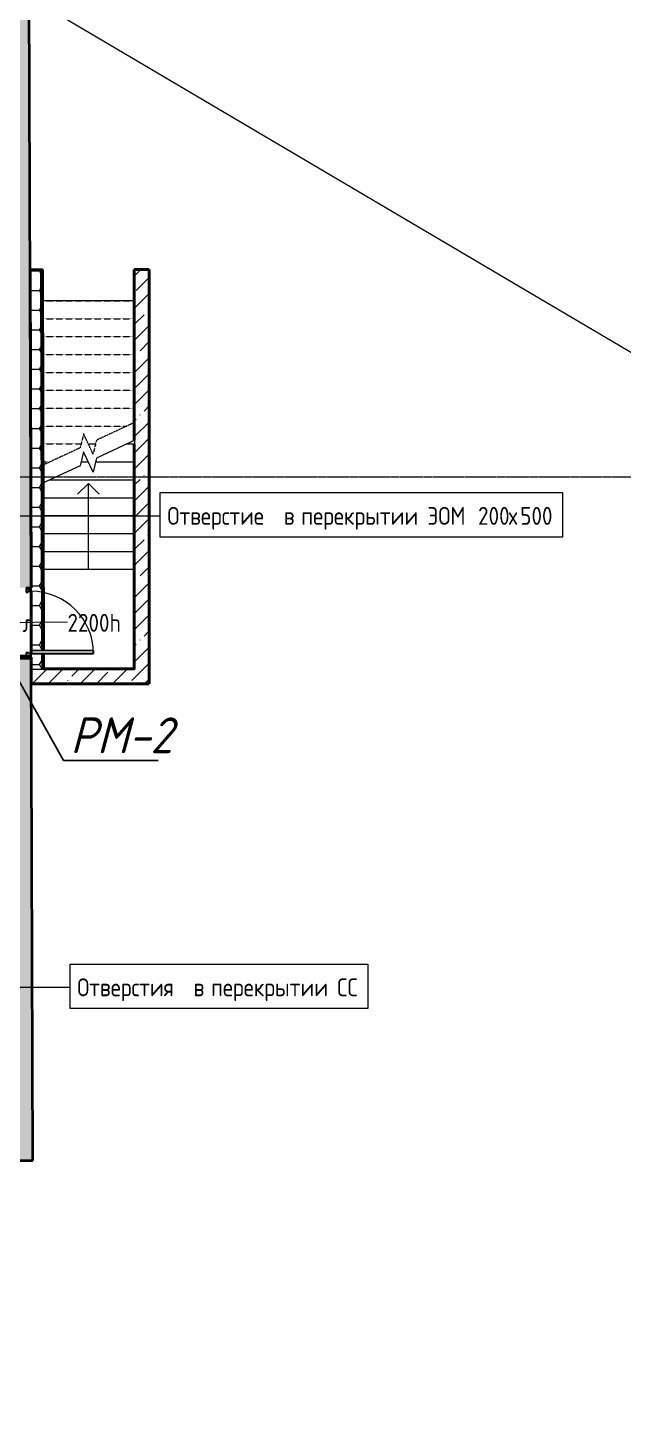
# Model space of a CAD drawing. Header units: millimetres. Extents: x 749182 to 2267578, y 70462 to 311449.
# Drawn here: x 1956898 to 1965217, y 174459 to 193839 of the extents above; entities that cross this region are included whole.
import ezdxf
from ezdxf import colors
from ezdxf.entities.mleader import LeaderData, LeaderLine
from ezdxf.math import Vec2, Vec3

# ---------------------------------------------------------------- set-up
doc = ezdxf.new("R2010")
doc.units = ezdxf.units.MM
for name, pattern in [('ADSK_Линия сетки', [25, 20, -2.5, 0, -2.5]), ('ADSK_Сверху', [4.5, 3, -1.5]), ('ADSK_Снесено', [4.5, 3, -1.5]), ('осеваяX2', [4, 2.5, -0.5, 0.5, -0.5])]:
    doc.linetypes.add(name, pattern=pattern)
for name, color, linetype, lineweight in [('Аннотация', 7, 'Continuous', 9), ('Двери', 7, 'Continuous', 20), ('Лестницы', 7, 'Continuous', 18), ('Марки дверей', 7, 'Continuous', 20), ('Оси', 165, 'осеваяX2', 13), ('Перекрытие', 7, 'Continuous', 18), ('Размер', 7, 'Continuous', 13), ('Размеры КР', 164, 'Continuous', 9), ('Стены', 184, 'Continuous', 40), ('Стены внутренние', 7, 'Continuous', 18), ('Стены наружные', 7, 'Continuous', 18), ('Стены разрез', 7, 'Continuous', 35), ('Стены штриховка', 7, 'Continuous', 18), ('Стрелки вверх', 7, 'Continuous', 18)]:
    doc.layers.add(name, color=color, linetype=linetype, lineweight=lineweight)
doc.layers.add('Линии', color=7, linetype='Continuous', lineweight=9, true_color=0x00a600)
doc.styles.add('GOST 2.304_new', font='isocpeur.ttf', dxfattribs={"width": 0.9, "oblique": 15})
doc.styles.add('GOST Common', font='GOST_Common.ttf', dxfattribs={"width": 0.9, "height": 350})
doc.styles.add('GOST Common_B', font='', dxfattribs={"width": 0.9, "height": 250})
doc.styles.get('GOST Common_B').set_extended_font_data('GOST Common', bold=True)
pattern_1 = [(45, (1952853.2, 150711.3), (-224.5064, 224.5064), []), (45, (1953077.7, 150711.3), (-224.5064, 224.5064), [396.875, -79.375, 3.353, -76.022])]

# ---------------------------------------------------------------- blocks, each defined once
blk = doc.blocks.new('Существующие стены подвал - Существующие стены подвал-614279-00 План подвала')
at = {"layer": 'Стены', "true_color": 0xc0c0c0}
h = blk.add_hatch(color=9, dxfattribs=at)
h.paths.add_polyline_path([(-6452, 26869), (-5646, 26869), (-5642, 28610), (-5645, 28610), (-5642, 28865), (-5637, 30542), (-6462, 30542), (-6462, 27322), (-6452, 27322), (-6453, 26869)])
h.paths.add_polyline_path([(3296, 27305), (4114, 27305), (4093, 34337), (3281, 34335), (3286, 32815), (3300, 28515), (2971, 28518), (2951, 27305), (3286, 27305)])
h.paths.add_polyline_path([(-5637, 31587), (-5634, 31587), (-5631, 32981), (-5631, 33008), (-5618, 36709), (-5634, 37250), (-5609, 43097), (-1755, 43060), (-1748, 43877), (-6429, 43914), (-6422, 37807), (-6439, 32895), (-6442, 31792), (-6462, 31792), (-6462, 31587), (-5641, 31587)])
h.paths.add_polyline_path([(3290, 35305), (4091, 35307), (4065, 43832), (-617, 43869), (-623, 43050), (3279, 43013), (3290, 36885), (3292, 36554), (3286, 35348), (3290, 35348), (3290, 35307)])
at = {"layer": 'Стены'}
for p, q in [((4091, 35257), (4093, 34427)), ((4093, 34427), (4093, 34387))]:
    blk.add_line(p, q, dxfattribs=at)
at = {"layer": 'Стены разрез'}
for p, q in [((4090, 35352), (4065, 43832)), ((4114, 27305), (4093, 34337)), ((2951, 27305), (4114, 27305))]:
    blk.add_line(p, q, dxfattribs=at)
blk = doc.blocks.new('Новые проёмы подвал - Новые проёмы подвал-999150-00 План подвала')
at = {"layer": 'Стены', "color": 0, "linetype": 'ADSK_Снесено'}
for p, q in [((4091, 35257), (4093, 34427)), ((4093, 34427), (4093, 34387))]:
    blk.add_line(p, q, dxfattribs=at)
at = {"layer": 'Стены разрез', "color": 0, "linetype": 'ADSK_Снесено'}
blk.add_line((4093, 34427), (4091, 35257), dxfattribs=at)
blk = doc.blocks.new('AC_Дверь_Однопольная_Стальная - ДН-11л 970х2200h-1983198-00 План подвала')
at = {"layer": 'Двери', "color": 5, "linetype": 'Continuous', "lineweight": 30, "true_color": 0x0000ff}
for p, q in [((435, 1277.5), (395, 1277.5)), ((395, 1277.5), (395, 407.5)), ((435, 407.5), (435, 1277.5)), ((-465, 407.5), (-485, 407.5)), ((-485, 407.5), (-485, 337.5)), ((-435, 407.5), (-465, 407.5)), ((-465, 407.5), (-465, 337.5)), ((-465, 337.5), (-465, 407.5)), ((-435, 367.5), (-435, 407.5)), ((395, 407.5), (435, 407.5)), ((465, 407.5), (435, 407.5)), ((435, 407.5), (435, 367.5)), ((465, 337.5), (465, 407.5)), ((485, 407.5), (465, 407.5)), ((465, 407.5), (465, 337.5)), ((485, 337.5), (485, 407.5)), ((-485, 337.5), (-465, 337.5)), ((-465, 337.5), (-425, 337.5)), ((-425, 367.5), (-435, 367.5)), ((-425, 337.5), (-425, 367.5)), ((435, 367.5), (425, 367.5)), ((425, 367.5), (425, 337.5)), ((425, 337.5), (465, 337.5)), ((465, 337.5), (485, 337.5))]:
    blk.add_line(p, q, dxfattribs=at)
at = {"layer": 'Двери', "color": 5, "linetype": 'Continuous', "true_color": 0x0000ff}
blk.add_arc((435, 407.5), 870, 90, 180, dxfattribs=at)
blk = doc.blocks.new('_DotSmall')
at = {"color": 0, "linetype": 'ByBlock', "lineweight": 35, "const_width": 0.5}
blk.add_lwpolyline([(-0.0625, 0, 1), (0.0625, 0, 1)], format="xyb", close=True, dxfattribs=at)

msp = doc.modelspace()

# ---------------------------------------------------------------- hatches: boundary and pattern name
at = {"layer": 'Стены внутренние', "linetype": 'Continuous', "true_color": 0xc0c0c0}
msp.add_hatch(color=9, dxfattribs=at).paths.add_polyline_path([(1956943.7934, 186018.034), (1956943.9866, 186018.034), (1956943.6712, 186059.384)])
at = {"layer": 'Стены наружные', "linetype": 'Continuous', "lineweight": 9, "true_color": 0x0000ff}
h = msp.add_hatch(dxfattribs=at)
h.set_pattern_fill('FP_5', color=5, style=0, pattern_type=2)
h.set_pattern_definition([(0, (1952853.19, 150711.3), (238.125, 137.482), [158.75, -317.5]), (120, (1952853.19, 150711.3), (-238.1254, 137.4813), [158.75, -317.5]), (60, (1952853.19, 150711.3), (-0.0004, 274.9633), [0, -317.5, 158.75, 0])])
h.paths.add_polyline_path([(1957097.1306, 184875.4914), (1957096.5172, 185098.4502), (1956946.5181, 185097.9275), (1956947.6803, 184875.4914), (1957097.1031, 184875.4914)])
h.paths.add_polyline_path([(1956946.4077, 185138.0374), (1957096.4072, 185138.4501), (1957081.7644, 190460.6487), (1956931.765, 190460.236), (1956944.1242, 185968.0342)])
h = msp.add_hatch(dxfattribs=at)
h.set_pattern_fill('FP_4', color=5, style=0, pattern_type=2)
h.set_pattern_definition(pattern_1)
h.paths.add_polyline_path([(1958594.4487, 184675.4914), (1958594.4487, 190460.4914), (1958394.4487, 190460.4914), (1958394.4487, 184675.4914)])
h = msp.add_hatch(dxfattribs=at)
h.set_pattern_fill('FP_4', color=5, style=0, pattern_type=2)
h.set_pattern_definition(pattern_1)
h.paths.add_polyline_path([(1958384.4487, 184675.4914), (1958394.4487, 184675.4914), (1958394.4487, 184875.4914), (1956947.1681, 184875.4914), (1956947.7589, 184675.4914), (1958349.8282, 184675.4914)])

# ---------------------------------------------------------------- linework, layer by layer
at = {"layer": 'Аннотация', "lineweight": 9}
for p, q in [((1953826.8679, 187021.3275), (1958748.8897, 187021.3275)), ((1956022.3932, 180436.5426), (1957488.7034, 180436.5426))]:
    msp.add_line(p, q, dxfattribs=at)
at = {"layer": 'Аннотация', "lineweight": 9, "flags": 128}
for points in [[(1958748.8897, 187346.9004), (1964365.9897, 187346.9004), (1964365.9897, 186723.9004), (1958748.8897, 186723.9004)], [(1957488.7034, 180762.1156), (1961647.8034, 180762.1156), (1961647.8034, 180139.1156), (1957488.7034, 180139.1156)]]:
    msp.add_lwpolyline(points, close=True, dxfattribs=at)
at = {"layer": 'Лестницы', "color": 5, "linetype": 'ADSK_Сверху', "true_color": 0x0000ff}
for p, q in [((1957094.4487, 190025.4914), (1958394.4487, 190025.4914)), ((1957094.4487, 187954.0628), (1957094.4487, 190025.4914)), ((1958394.4487, 188328.5913), (1958394.4487, 190025.4914)), ((1957094.4487, 189775.4914), (1958394.4487, 189775.4914)), ((1957094.4487, 189775.4914), (1958394.4487, 189775.4914)), ((1957094.4487, 189525.4914), (1958394.4487, 189525.4914)), ((1957094.4487, 189525.4914), (1958394.4487, 189525.4914)), ((1957094.4487, 189275.4914), (1958394.4487, 189275.4914)), ((1957094.4487, 189275.4914), (1958394.4487, 189275.4914)), ((1957094.4487, 189025.4914), (1958394.4487, 189025.4914)), ((1957094.4487, 189025.4914), (1958394.4487, 189025.4914)), ((1957094.4487, 188775.4914), (1958394.4487, 188775.4914)), ((1957094.4487, 188775.4914), (1958394.4487, 188775.4914)), ((1957094.4487, 188525.4914), (1958394.4487, 188525.4914)), ((1957094.4487, 188525.4914), (1958394.4487, 188525.4914)), ((1957094.4487, 188275.4914), (1958280.5755, 188275.4914)), ((1957094.4487, 188275.4914), (1958280.5755, 188275.4914)), ((1958394.4487, 188328.5913), (1957857.7372, 188078.3186)), ((1957094.4487, 188025.4914), (1957643.9989, 188025.4914)), ((1957094.4487, 188025.4914), (1957643.9989, 188025.4914)), ((1957678.4146, 188167.1019), (1957631.1603, 187972.6641)), ((1957810.4828, 187883.8808), (1957678.4146, 188167.1019)), ((1957744.4487, 188025.4914), (1957844.8986, 188025.4914)), ((1957744.4487, 188025.4914), (1957844.8986, 188025.4914)), ((1957857.7372, 188078.3186), (1957810.4828, 187883.8808)), ((1957631.1603, 187972.6641), (1957094.4487, 187722.3914)), ((1957109.152, 187775.4914), (1957208.322, 187775.4914)), ((1957109.152, 187775.4914), (1957208.322, 187775.4914))]:
    msp.add_line(p, q, dxfattribs=at)
at = {"layer": 'Лестницы', "color": 5, "true_color": 0x0000ff}
for p, q in [((1958394.4487, 188078.5913), (1957857.7372, 187828.3186)), ((1958280.5755, 188025.4914), (1958394.4487, 188025.4914)), ((1958280.5755, 188025.4914), (1958394.4487, 188025.4914)), ((1958394.4487, 188025.4914), (1958394.4487, 188078.5913)), ((1957678.4146, 187917.1019), (1957631.1603, 187722.6641)), ((1957810.4828, 187633.8808), (1957678.4146, 187917.1019)), ((1957857.7372, 187828.3186), (1957810.4828, 187633.8808)), ((1957631.1603, 187722.6641), (1957094.4487, 187472.3914)), ((1957643.9989, 187775.4914), (1957744.4487, 187775.4914)), ((1957643.9989, 187775.4914), (1957744.4487, 187775.4914)), ((1957844.8986, 187775.4914), (1958384.4487, 187775.4914)), ((1957844.8986, 187775.4914), (1958384.4487, 187775.4914)), ((1957208.322, 187525.4914), (1958384.4487, 187525.4914)), ((1957208.322, 187525.4914), (1958384.4487, 187525.4914)), ((1957110.5277, 187275.4914), (1958384.4487, 187275.4914)), ((1957110.5277, 187275.4914), (1958384.4487, 187275.4914)), ((1957111.2155, 187025.4914), (1958384.4487, 187025.4914)), ((1957111.2155, 187025.4914), (1958384.4487, 187025.4914)), ((1957111.9033, 186775.4914), (1958384.4487, 186775.4914)), ((1957111.9033, 186775.4914), (1958384.4487, 186775.4914)), ((1957112.5911, 186525.4914), (1958384.4487, 186525.4914)), ((1957112.5911, 186525.4914), (1958384.4487, 186525.4914)), ((1957113.2789, 186275.4914), (1958384.4487, 186275.4914)), ((1957113.2789, 186275.4914), (1958384.4487, 186275.4914))]:
    msp.add_line(p, q, dxfattribs=at)
at = {"layer": 'Линии', "lineweight": 100}
msp.add_line((1956946.6553, 185048.0377), (1956131.6584, 185045.7954), dxfattribs=at)
at = {"layer": 'Марки дверей'}
msp.add_line((1956537.8225, 185531.9147), (1957452.8101, 185541.6324), dxfattribs=at)
at = {"layer": 'Оси', "linetype": 'ADSK_Линия сетки'}
msp.add_line((1941766.9683, 187568.0858), (2009994.9113, 187568.0858), dxfattribs=at)
at = {"layer": 'Перекрытие'}
msp.add_line((1958384.4487, 190025.4946), (1957102.9617, 190025.4946), dxfattribs=at)
at = {"layer": 'Размеры КР', "lineweight": 20}
msp.add_line((1940491.3817, 203966.018), (2020858.1514, 156525.0452), dxfattribs=at)
at = {"layer": 'Стены внутренние', "color": 5, "linetype": 'Continuous', "lineweight": 40, "true_color": 0x0000ff}
for p, q in [((1956943.8617, 186063.4289), (1956943.6593, 186063.4283)), ((1956943.9866, 186018.034), (1956943.8617, 186063.4289))]:
    msp.add_line(p, q, dxfattribs=at)
at = {"layer": 'Стены наружные', "color": 5, "linetype": 'Continuous', "lineweight": 40, "true_color": 0x0000ff}
for p, q in [((1957101.7643, 190460.7038), (1956931.765, 190460.236)), ((1956931.765, 190460.236), (1956943.8617, 186063.4289)), ((1957116.4071, 185138.5051), (1957101.7643, 190460.7038)), ((1958384.4487, 190460.4914), (1958384.4487, 188073.9283)), ((1958594.4487, 190460.4914), (1958384.4487, 190460.4914)), ((1958594.4487, 184675.4914), (1958594.4487, 190460.4914)), ((1958384.4487, 188025.4914), (1958384.4487, 184885.4914)), ((1956944.1242, 185968.0342), (1956946.4077, 185138.0374)), ((1957117.1032, 184885.4914), (1957116.5171, 185098.5052)), ((1956946.6553, 185048.0377), (1956947.6803, 184675.4914)), ((1958384.4487, 184885.4914), (1957117.1032, 184885.4914)), ((1956947.6803, 184675.4914), (1958594.4487, 184675.4914))]:
    msp.add_line(p, q, dxfattribs=at)
at = {"layer": 'Стены штриховка'}
for p, q in [((1957096.4072, 185138.4501), (1957081.7644, 190460.6487)), ((1958394.4487, 188078.5913), (1958394.4487, 190460.4914)), ((1958394.4487, 184875.4914), (1958394.4487, 188025.4914)), ((1957097.1306, 184875.4914), (1957096.5172, 185098.4502)), ((1958394.4487, 184875.4914), (1956947.1301, 184875.4914)), ((1957117.1307, 184875.4914), (1957117.1032, 184885.4914))]:
    msp.add_line(p, q, dxfattribs=at)
at = {"layer": 'Стрелки вверх'}
for p, q in [((1957744.4487, 187475.4914), (1957594.4487, 187325.4914)), ((1957744.4487, 187275.4914), (1957744.4487, 187475.4914)), ((1957744.4487, 187475.4914), (1957894.4487, 187325.4914)), ((1957744.4487, 187025.4914), (1957744.4487, 187275.4914)), ((1957744.4487, 186775.4914), (1957744.4487, 187025.4914)), ((1957744.4487, 186525.4914), (1957744.4487, 186775.4914)), ((1957744.4487, 186275.4914), (1957744.4487, 186525.4914))]:
    msp.add_line(p, q, dxfattribs=at)

# ---------------------------------------------------------------- block references
at = {"layer": 'Двери', "color": 5, "linetype": 'Continuous', "true_color": 0x0000ff, "rotation": 270.1576353814407}
msp.add_blockref('AC_Дверь_Однопольная_Стальная - ДН-11л 970х2200h-1983198-00 План подвала', (1956537.8225, 185531.9147), dxfattribs=at)
at = {"layer": 'Стены'}
msp.add_blockref('Существующие стены подвал - Существующие стены подвал-614279-00 План подвала', (1952853.1931, 150711.2975), dxfattribs=at)
at = {"layer": 'Стены', "color": 0, "linetype": 'ADSK_Снесено'}
msp.add_blockref('Новые проёмы подвал - Новые проёмы подвал-999150-00 План подвала', (1952853.1931, 150711.2975), dxfattribs=at)

# ---------------------------------------------------------------- texts
at = {"layer": 'Аннотация', "lineweight": 9, "char_height": 250, "attachment_point": 1, "style": 'GOST Common_B'}
for s, insert, width in [('Отверстие', (1958848.8897, 187146.3275), 1868.733563), ('\\fGOST Common|b1|i0|c204|p34|;\\W.9;в', (1960474.0929, 187146.3275), 194.810063), ('перекрытии', (1960718.171, 187146.3275), 2034.682875), ('ЭОМ', (1962480.296, 187146.3275), 692.658), (' 200', (1963051.796, 187146.3275), 685.442813), ('\\fGOST Common|b1|i0|c204|p34|;\\W.9;х', (1963617.3429, 187146.3275), 194.810062), ('500', (1963778.0772, 187146.3275), 584.430187), ('Отверстия', (1957588.7034, 180561.5426), 1868.733563), ('\\fGOST Common|b1|i0|c204|p34|;\\W.9;в', (1959213.9065, 180561.5426), 194.810063), ('перекрытии', (1959457.9846, 180561.5426), 2034.682875), ('СС', (1961220.1096, 180561.5426), 389.620125)]:
    msp.add_mtext(s, dxfattribs=dict(at, insert=insert, width=width))
at = {"layer": 'Марки дверей', "lineweight": 9, "char_height": 250, "attachment_point": 1, "style": 'GOST Common'}
for s, insert, width in [('\\fGOST Common|b0|i0|c204|p34|;\\W.9;л', (1956824.5464, 185648.9278), 194.810062), ('2200h', (1957452.8101, 185652.5595), 974.050312)]:
    msp.add_mtext(s, dxfattribs=dict(at, insert=insert, width=width))

# ---------------------------------------------------------------- leaders
at = {"layer": 'Размер', "color": 210, "ltscale": 20}
ml = msp.add_multileader_mtext('Standard', dxfattribs=at)
ml.set_content('\\A1;РМ-2', color=210, style='GOST 2.304_new')
ml.set_leader_properties()
ml.set_arrow_properties(name='DOTSMALL')
ml.build(insert=Vec2(0, 0))
ml.multileader.update_dxf_attribs({"text_left_attachment_type": 6, "text_right_attachment_type": 6, "dogleg_length": 1, "arrow_head_size": 100})
ctx = ml.context
ctx.base_point, ctx.char_height, ctx.arrow_head_size, ctx.landing_gap_size, ctx.plane_origin = Vec3(1957418.992, 183606.4765), 500, 100, 0, Vec3(1937298.3308, 330587.1058)
ctx.left_attachment, ctx.right_attachment, ctx.text_align_type = 6, 6, 1
notes = []
notes.append((ctx, [(1, (1, 1, 0), (1957398.992, 183606.4765), (1, 0), 20, [(0, [(1956437.5933, 185315.5945)], 0, [])])]))
ctx.mtext.insert, ctx.mtext.rotation, ctx.mtext.width, ctx.mtext.alignment, ctx.mtext.flow_direction = Vec3(1958205.4666, 184206.4765), 6.2831853072, 1286.674802, 2, 5
for ctx, leaders in notes:
    for number, flags, end, landing, length, lines in leaders:
        leader = LeaderData()
        leader.index, (leader.has_last_leader_line, leader.has_dogleg_vector, leader.attachment_direction) = number, flags
        leader.last_leader_point, leader.dogleg_vector, leader.dogleg_length = Vec3(end), Vec3(landing), length
        for number, points, colour, breaks in lines:
            line = LeaderLine()
            line.index, line.vertices, line.color, line.breaks = number, Vec3.list(points), colors.encode_raw_color(colour), breaks
            leader.lines.append(line)
        ctx.leaders.append(leader)

doc.saveas('drawing.dxf')
